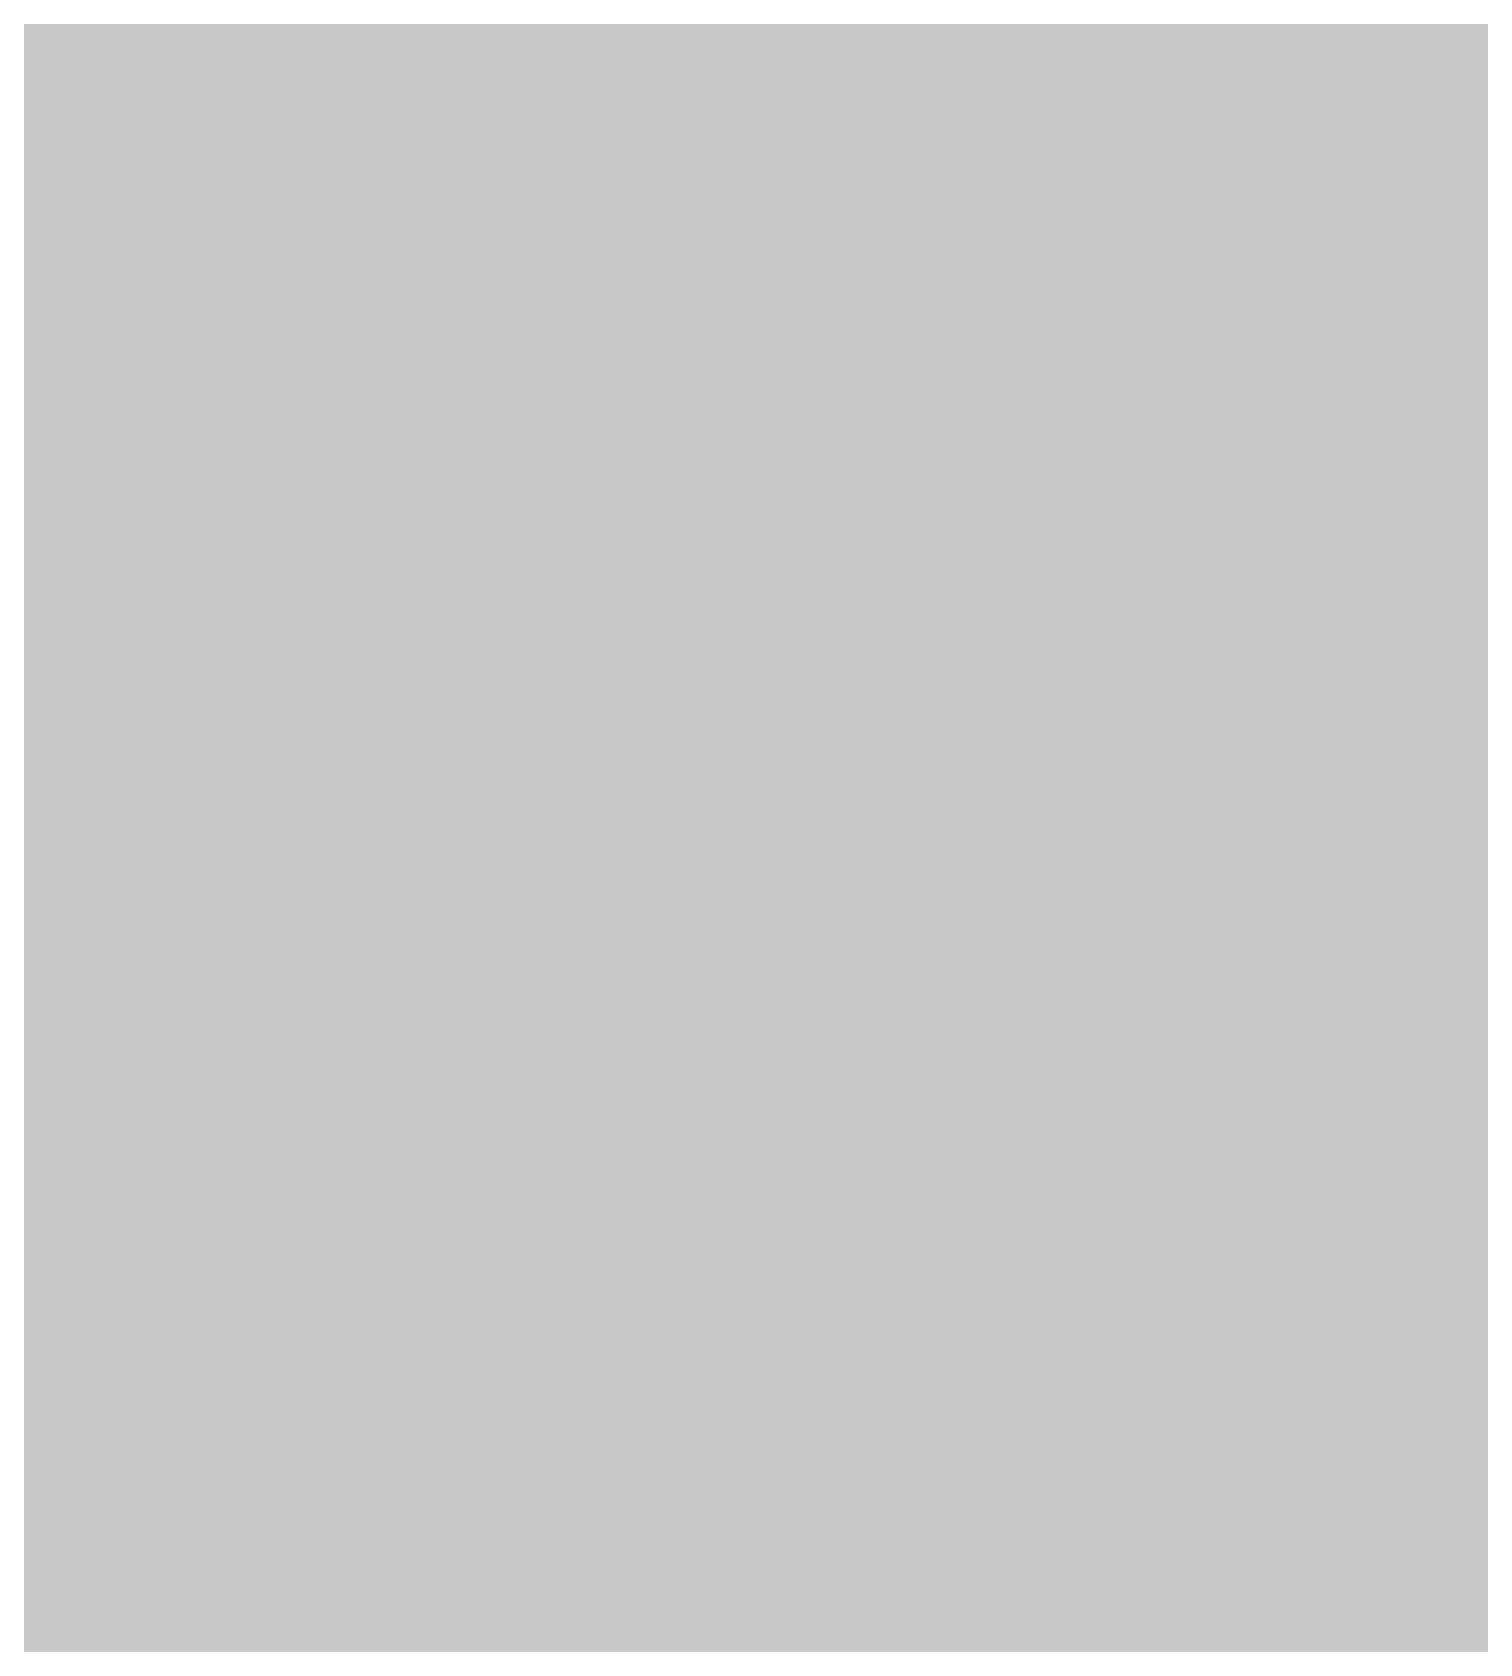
# Model space of a CAD drawing. Extents: x -118 to 4, y -52 to 56.
# Drawn here: x -109.23 to -104.65, y 33.39 to 38.49 of the extents above; entities that cross this region are included whole.
import ezdxf

# ---------------------------------------------------------------- set-up
doc = ezdxf.new("R2010")
doc.units = 0
doc.header["$MEASUREMENT"] = 0
doc.layers.get('0').update_dxf_attribs({"linetype": 'CONTINUOUS'})
for name, color, linetype in [('22-302-0_BOT', 7, 'CONTINUOUS'), ('22-302-0_DRD', 7, 'CONTINUOUS'), ('22-302-0_DRL', 2, 'CONTINUOUS'), ('22-302-0_GND', 1, 'CONTINUOUS'), ('22-302-0_IN1', 3, 'CONTINUOUS'), ('22-302-0_SMB', 5, 'CONTINUOUS'), ('22-302-0_SMT', 10, 'CONTINUOUS'), ('22-302-0_SPT', 9, 'CONTINUOUS'), ('22-302-0_SST', 11, 'CONTINUOUS'), ('22-302-0_TOP', 13, 'CONTINUOUS'), ('THRUHOLE_TAP', 7, 'CONTINUOUS')]:
    doc.layers.add(name, color=color, linetype=linetype)

# ---------------------------------------------------------------- blocks, each defined once
blk = doc.blocks.new('ROUND_41')
at = {"const_width": 0.50038}
blk.add_lwpolyline([(-0.25019, 0, 1), (0.25019, 0, 1)], format="xyb", close=True, dxfattribs=at)
blk = doc.blocks.new('ROUND_104')
at = {"const_width": 0.40005}
blk.add_lwpolyline([(-0.200024, 0, 1), (0.200024, 0, 1)], format="xyb", close=True, dxfattribs=at)
blk = doc.blocks.new('ROUND_89')
at = {"const_width": 0.7493}
blk.add_lwpolyline([(-0.37465, 0, 1), (0.37465, 0, 1)], format="xyb", close=True, dxfattribs=at)

msp = doc.modelspace()

# ---------------------------------------------------------------- linework, layer by layer
at = {"layer": '22-302-0_BOT', "const_width": 0.254}
for points in [[(-109.2708, 55.626), (-109.2708, 15.12824)], [(-109.0422, 55.626), (-109.0422, 15.23492)], [(-108.8136, 55.626), (-108.8136, 15.29588)], [(-108.585, 55.626), (-108.585, 15.3162)], [(-108.3564, 55.626), (-108.3564, 15.29588)], [(-108.1278, 55.626), (-108.1278, 15.23492)], [(-107.8992, 55.626), (-107.8992, 15.12824)], [(-107.6706, 55.626), (-107.6706, 14.95806)], [(-107.442, 55.626), (-107.442, 14.6812)], [(-107.2134, 55.626), (-107.2134, 14.63802)], [(-106.9848, 55.626), (-106.9848, 14.93266)], [(-106.86034, 38.5826), (-112.2426, 38.5826)], [(-106.7816, 38.354), (-112.2426, 38.354)], [(-106.7562, 38.30828), (-106.7562, 36.62172)], [(-105.3846, 38.17112), (-105.3846, 36.75634)], [(-106.60634, 38.1254), (-112.2426, 38.1254)], [(-105.33634, 38.1254), (-105.48112, 38.1254)], [(-106.5276, 38.05936), (-106.5276, 36.87064)], [(-105.6132, 38.02634), (-105.6132, 36.90366)], [(-105.156, 37.9984), (-105.156, 36.9316)], [(-106.299, 37.94506), (-106.299, 36.98494)], [(-105.8418, 37.92982), (-105.8418, 37.00018)], [(-89.1667, 37.8968), (-112.2426, 37.8968)], [(-106.0704, 37.90442), (-106.0704, 37.02304)], [(-104.9274, 37.91966), (-104.9274, 37.01034)], [(-104.6988, 37.9095), (-104.6988, 37.0205)], [(-89.04478, 37.6682), (-112.2426, 37.6682)], [(-88.67902, 37.4396), (-111.45774, 37.4396)], [(-82.9564, 37.211), (-111.19612, 37.211)], [(-106.30662, 36.9824), (-111.09706, 36.9824)], [(-105.03662, 36.9824), (-105.78338, 36.9824)], [(-106.65714, 36.7538), (-111.08436, 36.7538)], [(-105.38714, 36.7538), (-105.43032, 36.7538)], [(-106.807, 36.5252), (-111.15294, 36.5252)], [(-106.86796, 36.2966), (-111.33836, 36.2966)], [(-106.86542, 36.068), (-111.30788, 36.068)], [(-106.7943, 35.8394), (-111.14024, 35.8394)], [(-106.7562, 35.76828), (-106.7562, 34.08172)], [(-105.3846, 35.63112), (-105.3846, 34.21634)], [(-106.63428, 35.6108), (-111.08182, 35.6108)], [(-105.36428, 35.6108), (-105.45572, 35.6108)], [(-106.5276, 35.51936), (-106.5276, 34.33064)], [(-105.6132, 35.48634), (-105.6132, 34.36366)], [(-105.156, 35.4584), (-105.156, 34.3916)], [(-106.2101, 35.3822), (-111.10214, 35.3822)], [(-106.299, 35.40506), (-106.299, 34.44494)], [(-104.9401, 35.3822), (-105.87736, 35.3822)], [(-105.8418, 35.38982), (-105.8418, 34.46018)], [(-104.9274, 35.37966), (-104.9274, 34.47034)], [(-102.4001, 35.3822), (-104.60736, 35.3822)], [(-106.0704, 35.36442), (-106.0704, 34.48304)], [(-104.6988, 35.3695), (-104.6988, 34.4805)], [(-95.41002, 35.1536), (-111.2139, 35.1536)], [(-92.4433, 34.925), (-111.51616, 34.925)], [(-92.74556, 34.6964), (-111.2139, 34.6964)], [(-106.2101, 34.4678), (-111.10214, 34.4678)], [(-104.9401, 34.4678), (-105.87736, 34.4678)], [(-103.6701, 34.4678), (-104.60736, 34.4678)], [(-106.63428, 34.2392), (-111.08182, 34.2392)], [(-105.36428, 34.2392), (-105.45572, 34.2392)], [(-106.7943, 34.0106), (-111.14024, 34.0106)], [(-106.86542, 33.782), (-111.30788, 33.782)], [(-106.86796, 33.5534), (-115.57, 33.5534)], [(-106.807, 33.3248), (-115.57, 33.3248)]]:
    msp.add_lwpolyline(points, dxfattribs=at)
for points in [[(-106.87558, 38.735, 0.4142136), (-106.045, 37.90442)], [(-106.045, 37.90442, 0.2215564), (-105.40902, 38.20078)], [(-105.41, 38.2016, 0.2215561), (-104.775, 37.9057)], [(-104.775, 37.90442, 0.2215564), (-104.13902, 38.20078)], [(-106.045, 37.02558, 0.4142136), (-106.87558, 36.195)], [(-105.41, 36.7284, 0.2215561), (-106.045, 37.0243)], [(-104.775, 37.02558, 0.2215564), (-105.41098, 36.72922)], [(-103.94442, 36.195, 0.4142136), (-104.775, 37.02558)], [(-106.87558, 36.195, 0.4142136), (-106.045, 35.36442)], [(-104.775, 35.36442, 0.4142136), (-103.94442, 36.195)], [(-106.045, 35.36442, 0.2215564), (-105.40902, 35.66078)], [(-105.41, 35.6616, 0.2215561), (-104.775, 35.3657)], [(-106.045, 34.48558, 0.4142136), (-106.87558, 33.655)], [(-105.41, 34.1884, 0.2215561), (-106.045, 34.4843)], [(-104.775, 34.48558, 0.2215564), (-105.41098, 34.18922)], [(-104.14, 34.1884, 0.2215561), (-104.775, 34.4843)], [(-106.87558, 33.655, 0.4142136), (-106.045, 32.82442)]]:
    msp.add_lwpolyline(points, format="xyb", dxfattribs=at)
at = {"layer": '22-302-0_DRD', "const_width": 0.254}
for points in [[(-106.045, 39.37), (-106.045, 38.1)], [(-104.775, 39.37), (-104.775, 38.1)], [(-106.045, 36.83), (-106.045, 35.56)], [(-104.775, 36.83), (-104.775, 35.56)], [(-105.41, 36.195), (-106.68, 36.195)], [(-104.14, 36.195), (-105.41, 36.195)], [(-106.045, 34.29), (-106.045, 33.02)], [(-104.775, 34.29), (-104.775, 33.02)], [(-105.41, 33.655), (-106.68, 33.655)], [(-104.14, 33.655), (-105.41, 33.655)]]:
    msp.add_lwpolyline(points, dxfattribs=at)
at = {"layer": '22-302-0_IN1'}
for points, const_width in [([(-109.2708, 39.3827), (-109.2708, 35.5854)], 0.254), ([(-109.0422, 39.3827), (-109.0422, 35.5854)], 0.254), ([(-108.8136, 39.3827), (-108.8136, 35.5854)], 0.254), ([(-108.585, 39.3827), (-108.585, 35.5854)], 0.254), ([(-108.3564, 39.3827), (-108.3564, 35.5854)], 0.254), ([(-108.1278, 39.3827), (-108.1278, 35.5854)], 0.254), ([(-107.8992, 39.3827), (-107.8992, 35.5854)], 0.254), ([(-107.6706, 39.3827), (-107.6706, 35.5854)], 0.254), ([(-107.442, 39.3827), (-107.442, 35.5854)], 0.254), ([(-107.2134, 39.3827), (-107.2134, 35.5854)], 0.254), ([(-106.9848, 39.3827), (-106.9848, 35.5854)], 0.254), ([(-106.85526, 38.5572), (-116.586, 38.5572)], 0.254), ([(-106.7689, 38.3286), (-116.586, 38.3286)], 0.254), ([(-106.7562, 38.30828), (-106.7562, 36.62172)], 0.254), ([(-105.3846, 38.17112), (-105.3846, 36.75634)], 0.254), ([(-106.5784, 38.1), (-116.586, 38.1)], 0.254), ([(-105.3084, 38.1), (-105.5116, 38.1)], 0.254), ([(-106.5276, 38.05936), (-106.5276, 36.87064)], 0.254), ([(-105.6132, 38.02634), (-105.6132, 36.90366)], 0.254), ([(-105.156, 37.9984), (-105.156, 36.9316)], 0.254), ([(-106.299, 37.94506), (-106.299, 36.98494)], 0.254), ([(-105.8418, 37.92982), (-105.8418, 37.00018)], 0.254), ([(-99.187, 37.8714), (-116.586, 37.8714)], 0.254), ([(-106.0704, 37.90442), (-106.0704, 37.02304)], 0.254), ([(-104.9274, 37.91966), (-104.9274, 37.01034)], 0.254), ([(-104.6988, 37.9095), (-104.6988, 37.0205)], 0.254), ([(-99.187, 37.6428), (-116.586, 37.6428)], 0.254), ([(-99.187, 37.4142), (-111.41202, 37.4142)], 0.254), ([(-99.187, 37.1856), (-111.18088, 37.1856)], 0.254), ([(-106.37266, 36.957), (-111.09198, 36.957)], 0.254), ([(-105.10266, 36.957), (-105.71734, 36.957)], 0.254), ([(-106.68, 36.7284), (-111.0869, 36.7284)], 0.254), ([(-106.81716, 36.4998), (-111.16564, 36.4998)], 0.254), ([(-106.8705, 36.2712), (-111.37138, 36.2712)], 0.254), ([(-106.86034, 36.0426), (-111.27994, 36.0426)], 0.254), ([(-111.76, 35.56), (-111.379, 35.179), (-95.885, 35.179), (-95.25, 35.814)], 0.2032), ([(-106.7816, 35.814), (-111.13008, 35.814)], 0.254), ([(-106.7562, 35.76828), (-106.7562, 35.5854)], 0.254), ([(-106.60634, 35.5854), (-111.07928, 35.5854)], 0.254), ([(-92.202, 34.29), (-92.964, 33.528), (-97.917, 33.528), (-99.06, 34.671), (-111.379, 34.671), (-111.76, 34.29)], 0.2032)]:
    msp.add_lwpolyline(points, dxfattribs=dict(at, const_width=const_width))
at = {"layer": '22-302-0_IN1', "const_width": 0.254}
for points in [[(-106.87558, 38.735, 0.4142136), (-106.045, 37.90442)], [(-106.045, 37.90442, 0.2215564), (-105.40902, 38.20078)], [(-105.41, 38.2016, 0.2215561), (-104.775, 37.9057)], [(-104.775, 37.90442, 0.2215564), (-104.13902, 38.20078)], [(-106.045, 37.02558, 0.4142136), (-106.87558, 36.195)], [(-105.41, 36.7284, 0.2215561), (-106.045, 37.0243)], [(-104.775, 37.02558, 0.2215564), (-105.41098, 36.72922)], [(-103.94442, 36.195, 0.4142136), (-104.775, 37.02558)], [(-106.87558, 36.195, 0.2096408), (-106.60762, 35.584)]]:
    msp.add_lwpolyline(points, format="xyb", dxfattribs=at)
at = {"layer": '22-302-0_SMB', "const_width": 0.254}
for points in [[(-108.458, 44.196), (-108.458, 28.448)], [(-108.3564, 44.196), (-108.3564, 28.448)], [(-108.1278, 44.196), (-108.1278, 28.448)], [(-107.8992, 44.196), (-107.8992, 28.448)], [(-107.6706, 44.196), (-107.6706, 28.448)], [(-107.442, 44.196), (-107.442, 28.448)], [(-107.2134, 44.196), (-107.2134, 28.448)], [(-106.9848, 44.196), (-106.9848, 28.448)], [(-106.7562, 44.196), (-106.7562, 28.448)], [(-106.5276, 44.196), (-106.5276, 28.448)], [(-106.299, 44.196), (-106.299, 28.448)], [(-106.0704, 44.196), (-106.0704, 28.448)], [(-105.8418, 44.196), (-105.8418, 28.448)], [(-105.6132, 44.196), (-105.6132, 28.448)], [(-105.3846, 44.196), (-105.3846, 28.448)], [(-105.156, 44.196), (-105.156, 28.448)], [(-104.9274, 44.196), (-104.9274, 28.448)], [(-104.6988, 44.196), (-104.6988, 28.448)], [(-97.917, 38.608), (-108.458, 38.608)], [(-97.917, 38.3794), (-108.458, 38.3794)], [(-97.917, 38.1508), (-108.458, 38.1508)], [(-97.917, 37.9222), (-108.458, 37.9222)], [(-97.917, 37.6936), (-108.458, 37.6936)], [(-97.917, 37.465), (-108.458, 37.465)], [(-97.917, 37.2364), (-108.458, 37.2364)], [(-97.917, 37.0078), (-108.458, 37.0078)], [(-97.917, 36.7792), (-108.458, 36.7792)], [(-97.917, 36.5506), (-108.458, 36.5506)], [(-97.917, 36.322), (-108.458, 36.322)], [(-97.917, 36.0934), (-108.458, 36.0934)], [(-97.917, 35.8648), (-108.458, 35.8648)], [(-97.917, 35.6362), (-108.458, 35.6362)], [(-97.917, 35.4076), (-108.458, 35.4076)], [(-97.917, 35.179), (-108.458, 35.179)], [(-97.917, 34.9504), (-108.458, 34.9504)], [(-97.917, 34.7218), (-108.458, 34.7218)], [(-97.917, 34.4932), (-108.458, 34.4932)], [(-97.917, 34.2646), (-108.458, 34.2646)], [(-97.917, 34.036), (-108.458, 34.036)], [(-97.917, 33.8074), (-108.458, 33.8074)], [(-97.917, 33.5788), (-108.458, 33.5788)], [(-97.917, 33.3502), (-108.458, 33.3502)]]:
    msp.add_lwpolyline(points, dxfattribs=at)
at = {"layer": '22-302-0_SMT'}
for points, const_width in [([(-96.901, 51.689), (-106.045, 51.689), (-107.696, 50.038), (-107.696, 38.989), (-108.839, 37.846), (-108.839, 30.226), (-108.966, 30.226)], 0.254), ([(-105.8926, 51.689), (-105.8926, 20.32)], 0.254), ([(-105.664, 51.689), (-105.664, 20.32)], 0.254), ([(-105.4354, 51.689), (-105.4354, 20.32)], 0.254), ([(-105.2068, 51.689), (-105.2068, 20.32)], 0.254), ([(-104.9782, 51.689), (-104.9782, 20.32)], 0.254), ([(-104.7496, 51.689), (-104.7496, 20.32)], 0.254), ([(-104.521, 51.689), (-104.521, 20.32)], 0.254), ([(-106.1212, 51.6128), (-106.1212, 20.32)], 0.254), ([(-106.3498, 51.3842), (-106.3498, 20.32)], 0.254), ([(-106.5784, 51.1556), (-106.5784, 20.32)], 0.254), ([(-106.807, 50.927), (-106.807, 20.32)], 0.254), ([(-107.0356, 50.6984), (-107.0356, 20.32)], 0.254), ([(-107.2642, 50.4698), (-107.2642, 20.32)], 0.254), ([(-107.4928, 50.2412), (-107.4928, 20.32)], 0.254), ([(-107.7214, 38.9636), (-107.7214, 20.32)], 0.254), ([(-107.95, 38.735), (-107.95, 20.32)], 0.254), ([(-108.1786, 38.5064), (-108.1786, 20.32)], 0.254), ([(-100.076, 38.481), (-108.204, 38.481)], 0.254), ([(-100.076, 38.2524), (-108.4326, 38.2524)], 0.254), ([(-108.4072, 38.2778), (-108.4072, 20.32)], 0.254), ([(-100.076, 38.0238), (-108.6612, 38.0238)], 0.254), ([(-108.6358, 38.0492), (-108.6358, 20.32)], 0.254), ([(-106.68, 38.1), (-106.68, 36.83)], 0.1524), ([(-100.33, 38.1), (-106.68, 38.1)], 0.1524), ([(-106.5784, 38.1), (-106.5784, 36.83)], 0.1524), ([(-106.44124, 38.1), (-106.44124, 36.83)], 0.1524), ([(-106.30408, 38.1), (-106.30408, 36.83)], 0.1524), ([(-106.16692, 38.1), (-106.16692, 36.83)], 0.1524), ([(-106.02976, 38.1), (-106.02976, 36.83)], 0.1524), ([(-105.8926, 38.1), (-105.8926, 36.83)], 0.1524), ([(-105.75544, 38.1), (-105.75544, 36.83)], 0.1524), ([(-105.61828, 38.1), (-105.61828, 36.83)], 0.1524), ([(-105.48112, 38.1), (-105.48112, 36.83)], 0.1524), ([(-105.34396, 38.1), (-105.34396, 36.83)], 0.1524), ([(-105.2068, 38.1), (-105.2068, 36.83)], 0.1524), ([(-105.06964, 38.1), (-105.06964, 36.83)], 0.1524), ([(-104.93248, 38.1), (-104.93248, 36.83)], 0.1524), ([(-104.79532, 38.1), (-104.79532, 36.83)], 0.1524), ([(-104.65816, 38.1), (-104.65816, 36.83)], 0.1524), ([(-100.33, 38.02888), (-106.68, 38.02888)], 0.1524), ([(-100.33, 37.89172), (-106.68, 37.89172)], 0.1524), ([(-100.076, 37.7952), (-108.839, 37.7952)], 0.254), ([(-100.33, 37.75456), (-106.68, 37.75456)], 0.1524), ([(-100.076, 37.5666), (-108.839, 37.5666)], 0.254), ([(-100.33, 37.6174), (-106.68, 37.6174)], 0.1524), ([(-100.33, 37.48024), (-106.68, 37.48024)], 0.1524), ([(-100.076, 37.338), (-108.839, 37.338)], 0.254), ([(-100.33, 37.34308), (-106.68, 37.34308)], 0.1524), ([(-100.076, 37.1094), (-108.839, 37.1094)], 0.254), ([(-100.33, 37.20592), (-106.68, 37.20592)], 0.1524), ([(-100.33, 37.06876), (-106.68, 37.06876)], 0.1524), ([(-100.076, 36.8808), (-108.839, 36.8808)], 0.254), ([(-100.33, 36.9316), (-106.68, 36.9316)], 0.1524), ([(-100.33, 36.83), (-106.68, 36.83)], 0.1524), ([(-100.076, 36.6522), (-108.839, 36.6522)], 0.254), ([(-100.076, 36.4236), (-108.839, 36.4236)], 0.254), ([(-100.076, 36.195), (-108.839, 36.195)], 0.254), ([(-100.076, 35.9664), (-108.839, 35.9664)], 0.254), ([(-100.076, 35.7378), (-108.839, 35.7378)], 0.254), ([(-100.076, 35.5092), (-108.839, 35.5092)], 0.254), ([(-106.68, 35.56), (-106.68, 34.29)], 0.1524), ([(-100.33, 35.56), (-106.68, 35.56)], 0.1524), ([(-106.5784, 35.56), (-106.5784, 34.29)], 0.1524), ([(-106.44124, 35.56), (-106.44124, 34.29)], 0.1524), ([(-106.30408, 35.56), (-106.30408, 34.29)], 0.1524), ([(-106.16692, 35.56), (-106.16692, 34.29)], 0.1524), ([(-106.02976, 35.56), (-106.02976, 34.29)], 0.1524), ([(-105.8926, 35.56), (-105.8926, 34.29)], 0.1524), ([(-105.75544, 35.56), (-105.75544, 34.29)], 0.1524), ([(-105.61828, 35.56), (-105.61828, 34.29)], 0.1524), ([(-105.48112, 35.56), (-105.48112, 34.29)], 0.1524), ([(-105.34396, 35.56), (-105.34396, 34.29)], 0.1524), ([(-105.2068, 35.56), (-105.2068, 34.29)], 0.1524), ([(-105.06964, 35.56), (-105.06964, 34.29)], 0.1524), ([(-104.93248, 35.56), (-104.93248, 34.29)], 0.1524), ([(-104.79532, 35.56), (-104.79532, 34.29)], 0.1524), ([(-104.65816, 35.56), (-104.65816, 34.29)], 0.1524), ([(-100.33, 35.48888), (-106.68, 35.48888)], 0.1524), ([(-100.076, 35.2806), (-108.839, 35.2806)], 0.254), ([(-100.33, 35.35172), (-106.68, 35.35172)], 0.1524), ([(-100.33, 35.21456), (-106.68, 35.21456)], 0.1524), ([(-100.076, 35.052), (-108.839, 35.052)], 0.254), ([(-100.33, 35.0774), (-106.68, 35.0774)], 0.1524), ([(-100.33, 34.94024), (-106.68, 34.94024)], 0.1524), ([(-100.076, 34.8234), (-108.839, 34.8234)], 0.254), ([(-100.33, 34.80308), (-106.68, 34.80308)], 0.1524), ([(-100.33, 34.66592), (-106.68, 34.66592)], 0.1524), ([(-100.076, 34.5948), (-108.839, 34.5948)], 0.254), ([(-100.33, 34.52876), (-106.68, 34.52876)], 0.1524), ([(-100.076, 34.3662), (-108.839, 34.3662)], 0.254), ([(-100.33, 34.3916), (-106.68, 34.3916)], 0.1524), ([(-100.33, 34.29), (-106.68, 34.29)], 0.1524), ([(-100.076, 34.1376), (-108.839, 34.1376)], 0.254), ([(-100.076, 33.909), (-108.839, 33.909)], 0.254), ([(-100.076, 33.6804), (-108.839, 33.6804)], 0.254), ([(-100.076, 33.4518), (-108.839, 33.4518)], 0.254)]:
    msp.add_lwpolyline(points, dxfattribs=dict(at, const_width=const_width))
at = {"layer": '22-302-0_SPT', "const_width": 0.1524}
for points in [[(-106.68, 38.1), (-106.68, 36.83)], [(-100.33, 38.1), (-106.68, 38.1)], [(-106.5784, 38.1), (-106.5784, 36.83)], [(-106.44124, 38.1), (-106.44124, 36.83)], [(-106.30408, 38.1), (-106.30408, 36.83)], [(-106.16692, 38.1), (-106.16692, 36.83)], [(-106.02976, 38.1), (-106.02976, 36.83)], [(-105.8926, 38.1), (-105.8926, 36.83)], [(-105.75544, 38.1), (-105.75544, 36.83)], [(-105.61828, 38.1), (-105.61828, 36.83)], [(-105.48112, 38.1), (-105.48112, 36.83)], [(-105.34396, 38.1), (-105.34396, 36.83)], [(-105.2068, 38.1), (-105.2068, 36.83)], [(-105.06964, 38.1), (-105.06964, 36.83)], [(-104.93248, 38.1), (-104.93248, 36.83)], [(-104.79532, 38.1), (-104.79532, 36.83)], [(-104.65816, 38.1), (-104.65816, 36.83)], [(-100.33, 38.02888), (-106.68, 38.02888)], [(-100.33, 37.89172), (-106.68, 37.89172)], [(-100.33, 37.75456), (-106.68, 37.75456)], [(-100.33, 37.6174), (-106.68, 37.6174)], [(-100.33, 37.48024), (-106.68, 37.48024)], [(-100.33, 37.34308), (-106.68, 37.34308)], [(-100.33, 37.20592), (-106.68, 37.20592)], [(-100.33, 37.06876), (-106.68, 37.06876)], [(-100.33, 36.9316), (-106.68, 36.9316)], [(-100.33, 36.83), (-106.68, 36.83)], [(-100.33, 35.56), (-106.68, 35.56), (-106.68, 34.29)], [(-106.5784, 35.56), (-106.5784, 34.29)], [(-106.44124, 35.56), (-106.44124, 34.29)], [(-106.30408, 35.56), (-106.30408, 34.29)], [(-106.16692, 35.56), (-106.16692, 34.29)], [(-106.02976, 35.56), (-106.02976, 34.29)], [(-105.8926, 35.56), (-105.8926, 34.29)], [(-105.75544, 35.56), (-105.75544, 34.29)], [(-105.61828, 35.56), (-105.61828, 34.29)], [(-105.48112, 35.56), (-105.48112, 34.29)], [(-105.34396, 35.56), (-105.34396, 34.29)], [(-105.2068, 35.56), (-105.2068, 34.29)], [(-105.06964, 35.56), (-105.06964, 34.29)], [(-104.93248, 35.56), (-104.93248, 34.29)], [(-104.79532, 35.56), (-104.79532, 34.29)], [(-104.65816, 35.56), (-104.65816, 34.29)], [(-100.33, 35.48888), (-106.68, 35.48888)], [(-100.33, 35.35172), (-106.68, 35.35172)], [(-100.33, 35.21456), (-106.68, 35.21456)], [(-100.33, 35.0774), (-106.68, 35.0774)], [(-100.33, 34.94024), (-106.68, 34.94024)], [(-100.33, 34.80308), (-106.68, 34.80308)], [(-100.33, 34.66592), (-106.68, 34.66592)], [(-100.33, 34.52876), (-106.68, 34.52876)], [(-100.33, 34.3916), (-106.68, 34.3916)], [(-100.33, 34.29), (-106.68, 34.29)]]:
    msp.add_lwpolyline(points, dxfattribs=at)
at = {"layer": '22-302-0_SST', "const_width": 0.1524}
msp.add_lwpolyline([(-98.0059, 44.19346), (-98.0059, 29.69514), (-99.5045, 28.19654), (-102.50424, 28.19654), (-102.50424, 29.19476), (-104.50576, 29.19476), (-104.50576, 28.19654), (-109.0041, 28.19654), (-109.0041, 44.19346), (-104.50576, 44.19346), (-104.50576, 43.19524), (-102.50424, 43.19524), (-102.50424, 44.19346), (-98.0059, 44.19346)], dxfattribs=at)
at = {"layer": '22-302-0_TOP'}
for points, const_width in [([(-107.0864, 51.435), (-107.0864, 15.08252)], 0.254), ([(-107.315, 51.2064), (-107.315, 14.93774)], 0.254), ([(-107.5436, 50.9778), (-107.5436, 15.20952)], 0.254), ([(-107.7722, 39.47922), (-107.7722, 15.38478)], 0.254), ([(-108.0008, 39.0398), (-108.0008, 15.50416)], 0.254), ([(-108.2294, 38.8112), (-108.2294, 15.57782)], 0.254), ([(-108.458, 38.63848), (-108.458, 15.61592)], 0.254), ([(-108.99648, 38.5445), (-108.99648, 38.51148)], 0.254), ([(-108.839, 38.5445), (-108.99648, 38.5445)], 0.254), ([(-108.9152, 38.5445), (-108.9152, 15.621)], 0.254), ([(-108.6866, 38.5572), (-108.6866, 15.621)], 0.254), ([(-108.99648, 38.51148), (-108.99648, 37.68852)], 0.254), ([(-107.02036, 38.481), (-108.99648, 38.481)], 0.254), ([(-106.92892, 38.2524), (-108.99648, 38.2524)], 0.254), ([(-106.68, 38.28288), (-106.68, 36.64458)], 0.1524), ([(-105.44556, 38.23716), (-105.44556, 36.69284)], 0.1524), ([(-106.8578, 38.1381), (-106.8578, 36.78936)], 0.254), ([(-106.6165, 38.20668), (-106.68, 38.20668)], 0.1524), ([(-105.3465, 38.20668), (-105.47096, 38.20668)], 0.1524), ([(-106.54284, 38.13556), (-106.54284, 36.79444)], 0.1524), ([(-105.3084, 38.16604), (-105.3084, 36.76142)], 0.1524), ([(-106.75874, 38.0238), (-108.99648, 38.0238)], 0.254), ([(-105.58272, 38.10762), (-105.58272, 36.82238)], 0.1524), ([(-106.44886, 38.06952), (-106.68, 38.06952)], 0.1524), ([(-106.40568, 38.04412), (-106.40568, 36.88588)], 0.1524), ([(-105.71988, 38.02634), (-105.71988, 36.90366)], 0.1524), ([(-105.17886, 38.06952), (-105.6386, 38.06952)], 0.1524), ([(-105.17124, 38.06444), (-105.17124, 36.86556)], 0.1524), ([(-106.26852, 37.98824), (-106.26852, 36.94176)], 0.1524), ([(-105.85704, 37.97808), (-105.85704, 36.94938)], 0.1524), ([(-105.03408, 38.00094), (-105.03408, 36.92906)], 0.1524), ([(-106.6292, 37.91458), (-106.6292, 37.01542)], 0.254), ([(-100.30714, 37.93236), (-106.68, 37.93236)], 0.1524), ([(-106.13136, 37.9603), (-106.13136, 36.9697)], 0.1524), ([(-105.9942, 37.95776), (-105.9942, 36.97224)], 0.1524), ([(-105.4862, 37.8968), (-105.4862, 37.0332)], 0.254), ([(-104.89692, 37.96538), (-104.89692, 36.96462)], 0.1524), ([(-104.75976, 37.95522), (-104.75976, 36.97224)], 0.1524), ([(-104.6226, 37.97046), (-104.6226, 36.95954)], 0.1524), ([(-105.2576, 37.85108), (-105.2576, 37.07892)], 0.254), ([(-106.40822, 37.7952), (-108.99648, 37.7952)], 0.254), ([(-106.4006, 37.79266), (-106.4006, 37.13734)], 0.254), ([(-105.7148, 37.7825), (-105.7148, 37.1475)], 0.254), ([(-105.13822, 37.7952), (-105.68178, 37.7952)], 0.254), ([(-100.30714, 37.7952), (-106.68, 37.7952)], 0.1524), ([(-106.172, 37.73424), (-106.172, 37.19322)], 0.254), ([(-105.9434, 37.7317), (-105.9434, 37.19576)], 0.254), ([(-105.029, 37.75964), (-105.029, 37.17036)], 0.254), ([(-104.8004, 37.72662), (-104.8004, 37.20084)], 0.254), ([(-104.5718, 37.74694), (-104.5718, 37.18052)], 0.254), ([(-108.99648, 37.68852), (-108.99648, 37.24148)], 0.254), ([(-100.076, 37.5666), (-108.99648, 37.5666)], 0.254), ([(-100.30714, 37.65804), (-106.68, 37.65804)], 0.1524), ([(-100.30714, 37.52088), (-106.68, 37.52088)], 0.1524), ([(-100.076, 37.338), (-108.99648, 37.338)], 0.254), ([(-100.30714, 37.38372), (-106.68, 37.38372)], 0.1524), ([(-108.99648, 37.24148), (-108.99648, 36.41852)], 0.254), ([(-100.30714, 37.24656), (-106.68, 37.24656)], 0.1524), ([(-106.46664, 37.1094), (-108.99648, 37.1094)], 0.254), ([(-105.19664, 37.1094), (-105.62082, 37.1094)], 0.254), ([(-100.30714, 37.1094), (-106.68, 37.1094)], 0.1524), ([(-106.0958, 36.97224), (-106.68, 36.97224)], 0.1524), ([(-104.8258, 36.97224), (-105.9942, 36.97224)], 0.1524), ([(-102.2858, 36.97224), (-104.7242, 36.97224)], 0.1524), ([(-106.7816, 36.8808), (-108.99648, 36.8808)], 0.254), ([(-106.4895, 36.83508), (-106.68, 36.83508)], 0.1524), ([(-105.2195, 36.83508), (-105.6005, 36.83508)], 0.1524), ([(-106.94162, 36.6522), (-108.99648, 36.6522)], 0.254), ([(-106.63936, 36.69792), (-106.68, 36.69792)], 0.1524), ([(-105.36936, 36.69792), (-105.45064, 36.69792)], 0.1524), ([(-107.02544, 36.4236), (-108.99648, 36.4236)], 0.254), ([(-108.99648, 36.41852), (-108.99648, 35.97148)], 0.254), ([(-107.05338, 36.195), (-108.99648, 36.195)], 0.254), ([(-108.99648, 35.97148), (-108.99648, 35.14852)], 0.254), ([(-107.02544, 35.9664), (-108.99648, 35.9664)], 0.254), ([(-106.94162, 35.7378), (-108.99648, 35.7378)], 0.254), ([(-106.68, 35.74288), (-106.68, 34.10458)], 0.1524), ([(-105.44556, 35.69716), (-105.44556, 34.15284)], 0.1524), ([(-106.8578, 35.5981), (-106.8578, 34.24936)], 0.254), ([(-106.54792, 35.60064), (-106.68, 35.60064)], 0.1524), ([(-106.54284, 35.59556), (-106.54284, 34.25444)], 0.1524), ([(-105.27792, 35.60064), (-105.54208, 35.60064)], 0.1524), ([(-105.3084, 35.62604), (-105.3084, 34.22142)], 0.1524), ([(-106.7816, 35.5092), (-108.99648, 35.5092)], 0.254), ([(-105.58272, 35.56762), (-105.58272, 34.28238)], 0.1524), ([(-105.17124, 35.52444), (-105.17124, 34.32556)], 0.1524), ([(-106.40568, 35.50412), (-106.40568, 34.34588)], 0.1524), ([(-105.71988, 35.48634), (-105.71988, 34.36366)], 0.1524), ([(-106.3117, 35.46348), (-106.68, 35.46348)], 0.1524), ([(-106.6292, 35.37458), (-106.6292, 34.47542)], 0.254), ([(-106.26852, 35.44824), (-106.26852, 34.40176)], 0.1524), ([(-105.85704, 35.43808), (-105.85704, 34.40938)], 0.1524), ([(-105.0417, 35.46348), (-105.77576, 35.46348)], 0.1524), ([(-105.03408, 35.46094), (-105.03408, 34.38906)], 0.1524), ([(-104.89692, 35.42538), (-104.89692, 34.42462)], 0.1524), ([(-104.6226, 35.43046), (-104.6226, 34.41954)], 0.1524), ([(-106.13136, 35.4203), (-106.13136, 34.4297)], 0.1524), ([(-105.9942, 35.41776), (-105.9942, 34.43224)], 0.1524), ([(-105.4862, 35.3568), (-105.4862, 34.4932)], 0.254), ([(-104.75976, 35.41522), (-104.75976, 34.43224)], 0.1524), ([(-106.46664, 35.2806), (-108.99648, 35.2806)], 0.254), ([(-100.30714, 35.32632), (-106.68, 35.32632)], 0.1524), ([(-105.19664, 35.2806), (-105.62082, 35.2806)], 0.254), ([(-105.2576, 35.31108), (-105.2576, 34.53892)], 0.254), ([(-106.4006, 35.25266), (-106.4006, 34.59734)], 0.254), ([(-105.7148, 35.2425), (-105.7148, 34.6075)], 0.254), ([(-105.029, 35.21964), (-105.029, 34.63036)], 0.254), ([(-106.172, 35.19424), (-106.172, 34.65322)], 0.254), ([(-105.9434, 35.1917), (-105.9434, 34.65576)], 0.254), ([(-104.8004, 35.18662), (-104.8004, 34.66084)], 0.254), ([(-104.5718, 35.20694), (-104.5718, 34.64052)], 0.254), ([(-108.99648, 35.14852), (-108.99648, 34.70148)], 0.254), ([(-100.30714, 35.18916), (-106.68, 35.18916)], 0.1524), ([(-100.076, 35.052), (-108.99648, 35.052)], 0.254), ([(-100.30714, 35.052), (-106.68, 35.052)], 0.1524), ([(-100.30714, 34.91484), (-106.68, 34.91484)], 0.1524), ([(-100.076, 34.8234), (-108.99648, 34.8234)], 0.254), ([(-100.30714, 34.77768), (-106.68, 34.77768)], 0.1524), ([(-108.99648, 34.70148), (-108.99648, 33.87852)], 0.254), ([(-106.40822, 34.5948), (-108.99648, 34.5948)], 0.254), ([(-100.30714, 34.64052), (-106.68, 34.64052)], 0.1524), ([(-105.13822, 34.5948), (-105.68178, 34.5948)], 0.254), ([(-100.30714, 34.50336), (-106.68, 34.50336)], 0.1524), ([(-106.75874, 34.3662), (-108.99648, 34.3662)], 0.254), ([(-106.3625, 34.3662), (-106.68, 34.3662)], 0.1524), ([(-105.0925, 34.3662), (-105.7275, 34.3662)], 0.1524), ([(-106.57078, 34.22904), (-106.68, 34.22904)], 0.1524), ([(-105.30078, 34.22904), (-105.51922, 34.22904)], 0.1524), ([(-106.92892, 34.1376), (-108.99648, 34.1376)], 0.254), ([(-107.02036, 33.909), (-108.99648, 33.909)], 0.254), ([(-108.99648, 33.87852), (-108.99648, 33.43148)], 0.254), ([(-107.05084, 33.6804), (-108.99648, 33.6804)], 0.254), ([(-107.03052, 33.4518), (-108.99648, 33.4518)], 0.254), ([(-108.99648, 33.43148), (-108.99648, 32.60852)], 0.254)]:
    msp.add_lwpolyline(points, dxfattribs=dict(at, const_width=const_width))
for points, const_width in [([(-108.839, 38.5445, 0.1989124), (-108.25528, 38.78628)], 0.254), ([(-108.839, 38.5445, 0.1989124), (-108.25528, 38.78628)], 0.254), ([(-107.05338, 38.735, 0.4142136), (-106.045, 37.72662)], 0.254), ([(-106.68, 38.28288, 0.2426144), (-106.045, 37.95549)], 0.1524), ([(-106.045, 37.95522, 0.242614), (-105.40978, 38.28272)], 0.1524), ([(-105.41, 38.28288, 0.2426144), (-104.775, 37.95549)], 0.1524), ([(-104.775, 37.95522, 0.242614), (-104.13978, 38.28272)], 0.1524), ([(-106.045, 37.72662, 0.172127), (-105.4095, 37.95207)], 0.254), ([(-105.41, 37.95268, 0.1721272), (-104.775, 37.72741)], 0.254), ([(-104.775, 37.72662, 0.172127), (-104.1395, 37.95207)], 0.254), ([(-106.045, 37.20338, 0.4142136), (-107.05338, 36.195)], 0.254), ([(-105.41, 36.97732, 0.1721272), (-106.045, 37.20259)], 0.254), ([(-104.775, 37.20338, 0.172127), (-105.41049, 36.97793)], 0.254), ([(-103.76662, 36.195, 0.4142136), (-104.775, 37.20338)], 0.254), ([(-106.045, 36.97478, 0.2433189), (-106.68142, 36.64558)], 0.1524), ([(-105.41, 36.64458, 0.2433185), (-106.045, 36.97304)], 0.1524), ([(-104.775, 36.97478, 0.2433189), (-105.41142, 36.64558)], 0.1524), ([(-103.99522, 36.195, 0.4142136), (-104.775, 36.97478)], 0.1524), ([(-107.05338, 36.195, 0.4142136), (-106.045, 35.18662)], 0.254), ([(-104.775, 35.18662, 0.4142136), (-103.76662, 36.195)], 0.254), ([(-104.775, 35.41522, 0.4142136), (-103.99522, 36.195)], 0.1524), ([(-106.68, 35.74288, 0.2426144), (-106.045, 35.41549)], 0.1524), ([(-106.045, 35.41522, 0.242614), (-105.40978, 35.74272)], 0.1524), ([(-105.41, 35.74288, 0.2426144), (-104.775, 35.41549)], 0.1524), ([(-106.045, 35.18662, 0.172127), (-105.4095, 35.41207)], 0.254), ([(-105.41, 35.41268, 0.1721272), (-104.775, 35.18741)], 0.254), ([(-106.045, 34.66338, 0.4142136), (-107.05338, 33.655)], 0.254), ([(-105.41, 34.43732, 0.1721272), (-106.045, 34.66259)], 0.254), ([(-104.775, 34.66338, 0.172127), (-105.41049, 34.43793)], 0.254), ([(-104.14, 34.43732, 0.1721272), (-104.775, 34.66259)], 0.254), ([(-106.045, 34.43478, 0.2433189), (-106.68142, 34.10558)], 0.1524), ([(-105.41, 34.10458, 0.2433185), (-106.045, 34.43304)], 0.1524), ([(-104.775, 34.43478, 0.2433189), (-105.41142, 34.10558)], 0.1524), ([(-104.14, 34.10458, 0.2433185), (-104.775, 34.43304)], 0.1524), ([(-107.05338, 33.655, 0.4142136), (-106.045, 32.64662)], 0.254)]:
    msp.add_lwpolyline(points, format="xyb", dxfattribs=dict(at, const_width=const_width))

# ---------------------------------------------------------------- block references
at = {"layer": '22-302-0_BOT'}
for p in [(-106.045, 38.735), (-104.775, 38.735), (-106.045, 36.195), (-104.775, 36.195), (-106.045, 33.655), (-104.775, 33.655)]:
    msp.add_blockref('ROUND_41', p, dxfattribs=at)
at = {"layer": '22-302-0_DRL'}
for p in [(-106.045, 38.735), (-104.775, 38.735), (-106.045, 36.195), (-104.775, 36.195), (-106.045, 33.655), (-104.775, 33.655)]:
    msp.add_blockref('ROUND_104', p, dxfattribs=at)
at = {"layer": '22-302-0_GND'}
for p in [(-106.045, 38.735), (-104.775, 38.735), (-106.045, 36.195), (-104.775, 36.195), (-106.045, 33.655), (-104.775, 33.655)]:
    msp.add_blockref('ROUND_89', p, dxfattribs=at)
at = {"layer": '22-302-0_IN1'}
for p in [(-106.045, 38.735), (-104.775, 38.735), (-106.045, 36.195), (-104.775, 36.195), (-106.045, 33.655), (-104.775, 33.655)]:
    msp.add_blockref('ROUND_41', p, dxfattribs=at)
at = {"layer": '22-302-0_TOP'}
for p in [(-106.045, 38.735), (-104.775, 38.735), (-106.045, 36.195), (-104.775, 36.195), (-106.045, 33.655), (-104.775, 33.655)]:
    msp.add_blockref('ROUND_41', p, dxfattribs=at)
at = {"layer": 'THRUHOLE_TAP'}
for p in [(-106.045, 38.735), (-104.775, 38.735), (-106.045, 36.195), (-104.775, 36.195), (-106.045, 33.655), (-104.775, 33.655)]:
    msp.add_blockref('ROUND_104', p, dxfattribs=at)

doc.saveas('drawing.dxf')
